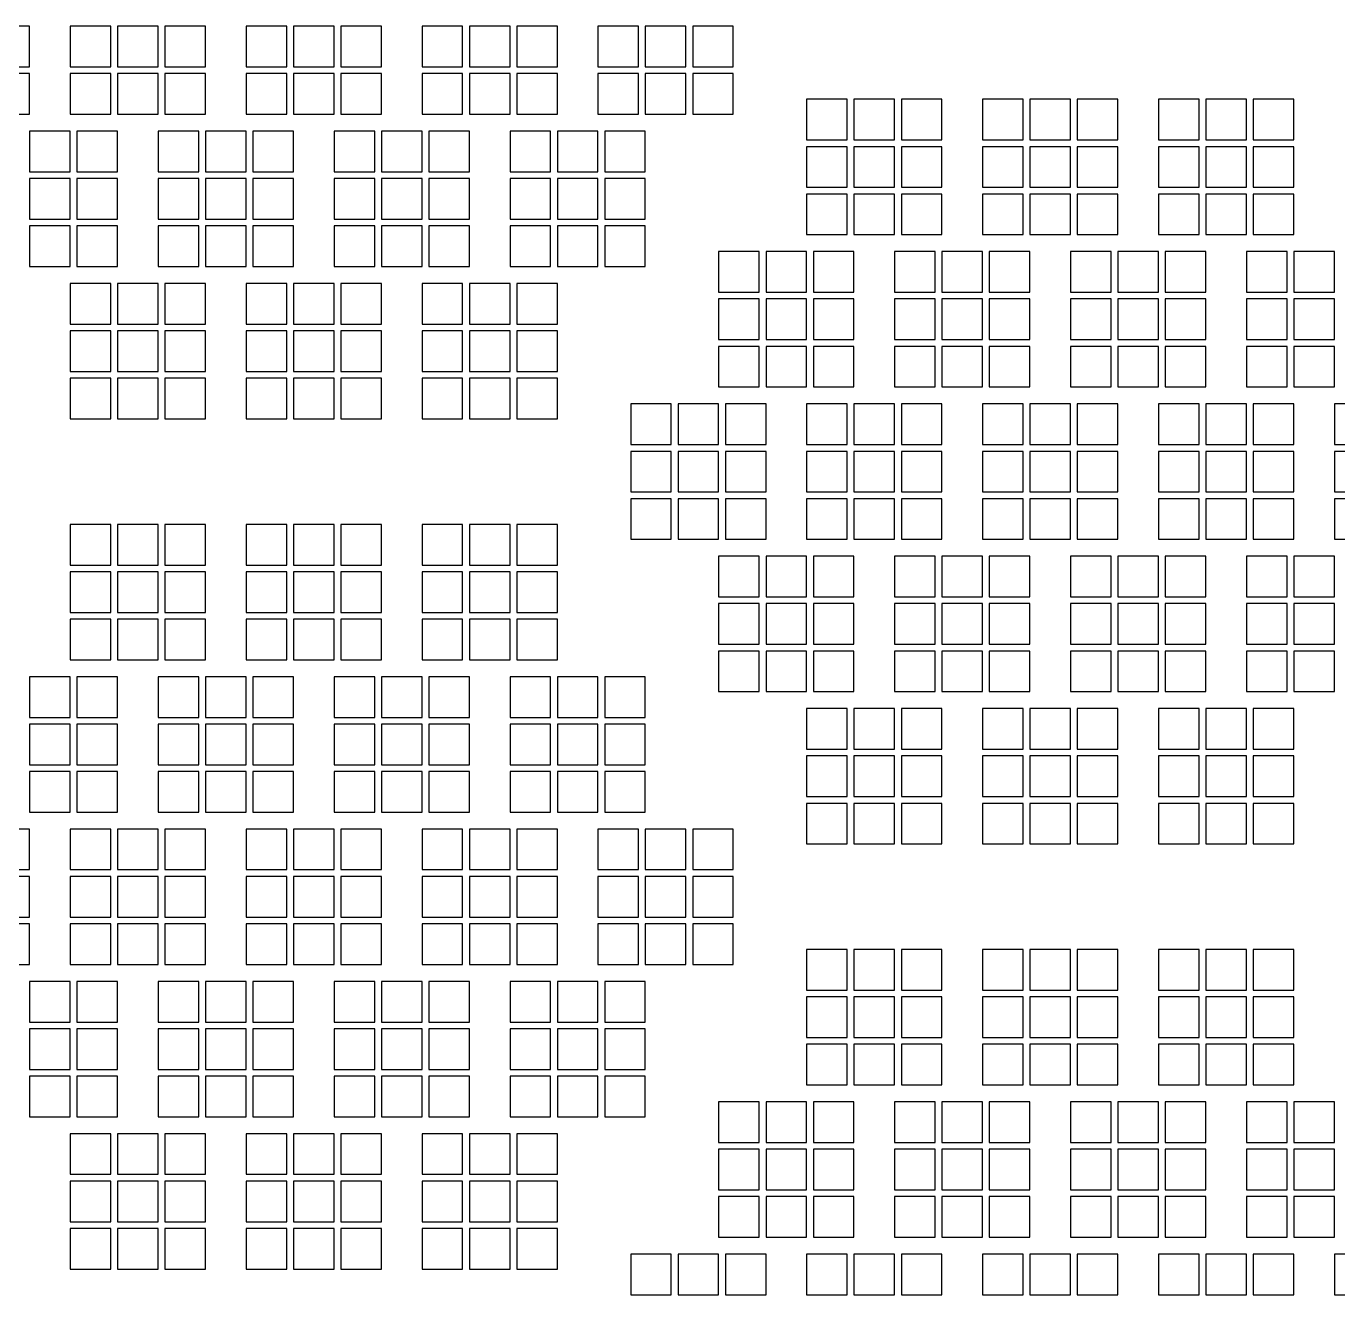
# Model space of a CAD drawing. Extents: x -49 to 54, y -38 to 38.
# Drawn here: x 0.6 to 10.29, y -20.22 to -10.85 of the extents above; entities that cross this region are included whole.
import ezdxf

# ---------------------------------------------------------------- set-up
doc = ezdxf.new("R2010")
doc.units = 0
doc.layers.add('BACK_LAYER', color=5, linetype='CONTINUOUS')

msp = doc.modelspace()

# ---------------------------------------------------------------- linework, layer by layer
at = {"layer": 'BACK_LAYER'}
for points in [[(0.3209, -11.1465), (0.6209, -11.1465), (0.6209, -10.8465), (0.3209, -10.8465)], [(0.9209, -11.1465), (1.2209, -11.1465), (1.2209, -10.8465), (0.9209, -10.8465)], [(1.2709, -11.1465), (1.5709, -11.1465), (1.5709, -10.8465), (1.2709, -10.8465)], [(1.6209, -11.1465), (1.9209, -11.1465), (1.9209, -10.8465), (1.6209, -10.8465)], [(2.2209, -11.1465), (2.5209, -11.1465), (2.5209, -10.8465), (2.2209, -10.8465)], [(2.5709, -11.1465), (2.8709, -11.1465), (2.8709, -10.8465), (2.5709, -10.8465)], [(2.9209, -11.1465), (3.2209, -11.1465), (3.2209, -10.8465), (2.9209, -10.8465)], [(3.5209, -11.1465), (3.8209, -11.1465), (3.8209, -10.8465), (3.5209, -10.8465)], [(3.8709, -11.1465), (4.1709, -11.1465), (4.1709, -10.8465), (3.8709, -10.8465)], [(4.2209, -11.1465), (4.5209, -11.1465), (4.5209, -10.8465), (4.2209, -10.8465)], [(4.8209, -11.1465), (5.1209, -11.1465), (5.1209, -10.8465), (4.8209, -10.8465)], [(5.1709, -11.1465), (5.4709, -11.1465), (5.4709, -10.8465), (5.1709, -10.8465)], [(5.5209, -11.1465), (5.8209, -11.1465), (5.8209, -10.8465), (5.5209, -10.8465)], [(0.3209, -11.4965), (0.6209, -11.4965), (0.6209, -11.1965), (0.3209, -11.1965)], [(0.9209, -11.4965), (1.2209, -11.4965), (1.2209, -11.1965), (0.9209, -11.1965)], [(1.2709, -11.4965), (1.5709, -11.4965), (1.5709, -11.1965), (1.2709, -11.1965)], [(1.6209, -11.4965), (1.9209, -11.4965), (1.9209, -11.1965), (1.6209, -11.1965)], [(2.2209, -11.4965), (2.5209, -11.4965), (2.5209, -11.1965), (2.2209, -11.1965)], [(2.5709, -11.4965), (2.8709, -11.4965), (2.8709, -11.1965), (2.5709, -11.1965)], [(2.9209, -11.4965), (3.2209, -11.4965), (3.2209, -11.1965), (2.9209, -11.1965)], [(3.5209, -11.4965), (3.8209, -11.4965), (3.8209, -11.1965), (3.5209, -11.1965)], [(3.8709, -11.4965), (4.1709, -11.4965), (4.1709, -11.1965), (3.8709, -11.1965)], [(4.2209, -11.4965), (4.5209, -11.4965), (4.5209, -11.1965), (4.2209, -11.1965)], [(4.8209, -11.4965), (5.1209, -11.4965), (5.1209, -11.1965), (4.8209, -11.1965)], [(5.1709, -11.4965), (5.4709, -11.4965), (5.4709, -11.1965), (5.1709, -11.1965)], [(5.5209, -11.4965), (5.8209, -11.4965), (5.8209, -11.1965), (5.5209, -11.1965)], [(6.3628, -11.6867), (6.6628, -11.6867), (6.6628, -11.3867), (6.3628, -11.3867)], [(6.7128, -11.6867), (7.0128, -11.6867), (7.0128, -11.3867), (6.7128, -11.3867)], [(7.0628, -11.6867), (7.3628, -11.6867), (7.3628, -11.3867), (7.0628, -11.3867)], [(7.6628, -11.6867), (7.9628, -11.6867), (7.9628, -11.3867), (7.6628, -11.3867)], [(8.0128, -11.6867), (8.3128, -11.6867), (8.3128, -11.3867), (8.0128, -11.3867)], [(8.3628, -11.6867), (8.6628, -11.6867), (8.6628, -11.3867), (8.3628, -11.3867)], [(8.9628, -11.6867), (9.2628, -11.6867), (9.2628, -11.3867), (8.9628, -11.3867)], [(9.3128, -11.6867), (9.6128, -11.6867), (9.6128, -11.3867), (9.3128, -11.3867)], [(9.6628, -11.6867), (9.9628, -11.6867), (9.9628, -11.3867), (9.6628, -11.3867)], [(0.6209, -11.9223), (0.9209, -11.9223), (0.9209, -11.6223), (0.6209, -11.6223)], [(0.9709, -11.9223), (1.2709, -11.9223), (1.2709, -11.6223), (0.9709, -11.6223)], [(1.5709, -11.9223), (1.8709, -11.9223), (1.8709, -11.6223), (1.5709, -11.6223)], [(1.9209, -11.9223), (2.2209, -11.9223), (2.2209, -11.6223), (1.9209, -11.6223)], [(2.2709, -11.9223), (2.5709, -11.9223), (2.5709, -11.6223), (2.2709, -11.6223)], [(2.8709, -11.9223), (3.1709, -11.9223), (3.1709, -11.6223), (2.8709, -11.6223)], [(3.2209, -11.9223), (3.5209, -11.9223), (3.5209, -11.6223), (3.2209, -11.6223)], [(3.5709, -11.9223), (3.8709, -11.9223), (3.8709, -11.6223), (3.5709, -11.6223)], [(4.1709, -11.9223), (4.4709, -11.9223), (4.4709, -11.6223), (4.1709, -11.6223)], [(4.5209, -11.9223), (4.8209, -11.9223), (4.8209, -11.6223), (4.5209, -11.6223)], [(4.8709, -11.9223), (5.1709, -11.9223), (5.1709, -11.6223), (4.8709, -11.6223)], [(6.3628, -12.0367), (6.6628, -12.0367), (6.6628, -11.7367), (6.3628, -11.7367)], [(6.7128, -12.0367), (7.0128, -12.0367), (7.0128, -11.7367), (6.7128, -11.7367)], [(7.0628, -12.0367), (7.3628, -12.0367), (7.3628, -11.7367), (7.0628, -11.7367)], [(7.6628, -12.0367), (7.9628, -12.0367), (7.9628, -11.7367), (7.6628, -11.7367)], [(8.0128, -12.0367), (8.3128, -12.0367), (8.3128, -11.7367), (8.0128, -11.7367)], [(8.3628, -12.0367), (8.6628, -12.0367), (8.6628, -11.7367), (8.3628, -11.7367)], [(8.9628, -12.0367), (9.2628, -12.0367), (9.2628, -11.7367), (8.9628, -11.7367)], [(9.3128, -12.0367), (9.6128, -12.0367), (9.6128, -11.7367), (9.3128, -11.7367)], [(9.6628, -12.0367), (9.9628, -12.0367), (9.9628, -11.7367), (9.6628, -11.7367)], [(0.6209, -12.2723), (0.9209, -12.2723), (0.9209, -11.9723), (0.6209, -11.9723)], [(0.9709, -12.2723), (1.2709, -12.2723), (1.2709, -11.9723), (0.9709, -11.9723)], [(1.5709, -12.2723), (1.8709, -12.2723), (1.8709, -11.9723), (1.5709, -11.9723)], [(1.9209, -12.2723), (2.2209, -12.2723), (2.2209, -11.9723), (1.9209, -11.9723)], [(2.2709, -12.2723), (2.5709, -12.2723), (2.5709, -11.9723), (2.2709, -11.9723)], [(2.8709, -12.2723), (3.1709, -12.2723), (3.1709, -11.9723), (2.8709, -11.9723)], [(3.2209, -12.2723), (3.5209, -12.2723), (3.5209, -11.9723), (3.2209, -11.9723)], [(3.5709, -12.2723), (3.8709, -12.2723), (3.8709, -11.9723), (3.5709, -11.9723)], [(4.1709, -12.2723), (4.4709, -12.2723), (4.4709, -11.9723), (4.1709, -11.9723)], [(4.5209, -12.2723), (4.8209, -12.2723), (4.8209, -11.9723), (4.5209, -11.9723)], [(4.8709, -12.2723), (5.1709, -12.2723), (5.1709, -11.9723), (4.8709, -11.9723)], [(6.3628, -12.3867), (6.6628, -12.3867), (6.6628, -12.0867), (6.3628, -12.0867)], [(6.7128, -12.3867), (7.0128, -12.3867), (7.0128, -12.0867), (6.7128, -12.0867)], [(7.0628, -12.3867), (7.3628, -12.3867), (7.3628, -12.0867), (7.0628, -12.0867)], [(7.6628, -12.3867), (7.9628, -12.3867), (7.9628, -12.0867), (7.6628, -12.0867)], [(8.0128, -12.3867), (8.3128, -12.3867), (8.3128, -12.0867), (8.0128, -12.0867)], [(8.3628, -12.3867), (8.6628, -12.3867), (8.6628, -12.0867), (8.3628, -12.0867)], [(8.9628, -12.3867), (9.2628, -12.3867), (9.2628, -12.0867), (8.9628, -12.0867)], [(9.3128, -12.3867), (9.6128, -12.3867), (9.6128, -12.0867), (9.3128, -12.0867)], [(9.6628, -12.3867), (9.9628, -12.3867), (9.9628, -12.0867), (9.6628, -12.0867)], [(0.6209, -12.6223), (0.9209, -12.6223), (0.9209, -12.3223), (0.6209, -12.3223)], [(0.9709, -12.6223), (1.2709, -12.6223), (1.2709, -12.3223), (0.9709, -12.3223)], [(1.5709, -12.6223), (1.8709, -12.6223), (1.8709, -12.3223), (1.5709, -12.3223)], [(1.9209, -12.6223), (2.2209, -12.6223), (2.2209, -12.3223), (1.9209, -12.3223)], [(2.2709, -12.6223), (2.5709, -12.6223), (2.5709, -12.3223), (2.2709, -12.3223)], [(2.8709, -12.6223), (3.1709, -12.6223), (3.1709, -12.3223), (2.8709, -12.3223)], [(3.2209, -12.6223), (3.5209, -12.6223), (3.5209, -12.3223), (3.2209, -12.3223)], [(3.5709, -12.6223), (3.8709, -12.6223), (3.8709, -12.3223), (3.5709, -12.3223)], [(4.1709, -12.6223), (4.4709, -12.6223), (4.4709, -12.3223), (4.1709, -12.3223)], [(4.5209, -12.6223), (4.8209, -12.6223), (4.8209, -12.3223), (4.5209, -12.3223)], [(4.8709, -12.6223), (5.1709, -12.6223), (5.1709, -12.3223), (4.8709, -12.3223)], [(5.7128, -12.8125), (6.0128, -12.8125), (6.0128, -12.5125), (5.7128, -12.5125)], [(6.0628, -12.8125), (6.3628, -12.8125), (6.3628, -12.5125), (6.0628, -12.5125)], [(6.4128, -12.8125), (6.7128, -12.8125), (6.7128, -12.5125), (6.4128, -12.5125)], [(7.0128, -12.8125), (7.3128, -12.8125), (7.3128, -12.5125), (7.0128, -12.5125)], [(7.3628, -12.8125), (7.6628, -12.8125), (7.6628, -12.5125), (7.3628, -12.5125)], [(7.7128, -12.8125), (8.0128, -12.8125), (8.0128, -12.5125), (7.7128, -12.5125)], [(8.3128, -12.8125), (8.6128, -12.8125), (8.6128, -12.5125), (8.3128, -12.5125)], [(8.6628, -12.8125), (8.9628, -12.8125), (8.9628, -12.5125), (8.6628, -12.5125)], [(9.0128, -12.8125), (9.3128, -12.8125), (9.3128, -12.5125), (9.0128, -12.5125)], [(9.6128, -12.8125), (9.9128, -12.8125), (9.9128, -12.5125), (9.6128, -12.5125)], [(9.9628, -12.8125), (10.2628, -12.8125), (10.2628, -12.5125), (9.9628, -12.5125)], [(0.9209, -13.0482), (1.2209, -13.0482), (1.2209, -12.7482), (0.9209, -12.7482)], [(1.2709, -13.0482), (1.5709, -13.0482), (1.5709, -12.7482), (1.2709, -12.7482)], [(1.6209, -13.0482), (1.9209, -13.0482), (1.9209, -12.7482), (1.6209, -12.7482)], [(2.2209, -13.0482), (2.5209, -13.0482), (2.5209, -12.7482), (2.2209, -12.7482)], [(2.5709, -13.0482), (2.8709, -13.0482), (2.8709, -12.7482), (2.5709, -12.7482)], [(2.9209, -13.0482), (3.2209, -13.0482), (3.2209, -12.7482), (2.9209, -12.7482)], [(3.5209, -13.0482), (3.8209, -13.0482), (3.8209, -12.7482), (3.5209, -12.7482)], [(3.8709, -13.0482), (4.1709, -13.0482), (4.1709, -12.7482), (3.8709, -12.7482)], [(4.2209, -13.0482), (4.5209, -13.0482), (4.5209, -12.7482), (4.2209, -12.7482)], [(5.7128, -13.1625), (6.0128, -13.1625), (6.0128, -12.8625), (5.7128, -12.8625)], [(6.0628, -13.1625), (6.3628, -13.1625), (6.3628, -12.8625), (6.0628, -12.8625)], [(6.4128, -13.1625), (6.7128, -13.1625), (6.7128, -12.8625), (6.4128, -12.8625)], [(7.0128, -13.1625), (7.3128, -13.1625), (7.3128, -12.8625), (7.0128, -12.8625)], [(7.3628, -13.1625), (7.6628, -13.1625), (7.6628, -12.8625), (7.3628, -12.8625)], [(7.7128, -13.1625), (8.0128, -13.1625), (8.0128, -12.8625), (7.7128, -12.8625)], [(8.3128, -13.1625), (8.6128, -13.1625), (8.6128, -12.8625), (8.3128, -12.8625)], [(8.6628, -13.1625), (8.9628, -13.1625), (8.9628, -12.8625), (8.6628, -12.8625)], [(9.0128, -13.1625), (9.3128, -13.1625), (9.3128, -12.8625), (9.0128, -12.8625)], [(9.6128, -13.1625), (9.9128, -13.1625), (9.9128, -12.8625), (9.6128, -12.8625)], [(9.9628, -13.1625), (10.2628, -13.1625), (10.2628, -12.8625), (9.9628, -12.8625)], [(0.9209, -13.3982), (1.2209, -13.3982), (1.2209, -13.0982), (0.9209, -13.0982)], [(1.2709, -13.3982), (1.5709, -13.3982), (1.5709, -13.0982), (1.2709, -13.0982)], [(1.6209, -13.3982), (1.9209, -13.3982), (1.9209, -13.0982), (1.6209, -13.0982)], [(2.2209, -13.3982), (2.5209, -13.3982), (2.5209, -13.0982), (2.2209, -13.0982)], [(2.5709, -13.3982), (2.8709, -13.3982), (2.8709, -13.0982), (2.5709, -13.0982)], [(2.9209, -13.3982), (3.2209, -13.3982), (3.2209, -13.0982), (2.9209, -13.0982)], [(3.5209, -13.3982), (3.8209, -13.3982), (3.8209, -13.0982), (3.5209, -13.0982)], [(3.8709, -13.3982), (4.1709, -13.3982), (4.1709, -13.0982), (3.8709, -13.0982)], [(4.2209, -13.3982), (4.5209, -13.3982), (4.5209, -13.0982), (4.2209, -13.0982)], [(5.7128, -13.5125), (6.0128, -13.5125), (6.0128, -13.2125), (5.7128, -13.2125)], [(6.0628, -13.5125), (6.3628, -13.5125), (6.3628, -13.2125), (6.0628, -13.2125)], [(6.4128, -13.5125), (6.7128, -13.5125), (6.7128, -13.2125), (6.4128, -13.2125)], [(7.0128, -13.5125), (7.3128, -13.5125), (7.3128, -13.2125), (7.0128, -13.2125)], [(7.3628, -13.5125), (7.6628, -13.5125), (7.6628, -13.2125), (7.3628, -13.2125)], [(7.7128, -13.5125), (8.0128, -13.5125), (8.0128, -13.2125), (7.7128, -13.2125)], [(8.3128, -13.5125), (8.6128, -13.5125), (8.6128, -13.2125), (8.3128, -13.2125)], [(8.6628, -13.5125), (8.9628, -13.5125), (8.9628, -13.2125), (8.6628, -13.2125)], [(9.0128, -13.5125), (9.3128, -13.5125), (9.3128, -13.2125), (9.0128, -13.2125)], [(9.6128, -13.5125), (9.9128, -13.5125), (9.9128, -13.2125), (9.6128, -13.2125)], [(9.9628, -13.5125), (10.2628, -13.5125), (10.2628, -13.2125), (9.9628, -13.2125)], [(0.9209, -13.7482), (1.2209, -13.7482), (1.2209, -13.4482), (0.9209, -13.4482)], [(1.2709, -13.7482), (1.5709, -13.7482), (1.5709, -13.4482), (1.2709, -13.4482)], [(1.6209, -13.7482), (1.9209, -13.7482), (1.9209, -13.4482), (1.6209, -13.4482)], [(2.2209, -13.7482), (2.5209, -13.7482), (2.5209, -13.4482), (2.2209, -13.4482)], [(2.5709, -13.7482), (2.8709, -13.7482), (2.8709, -13.4482), (2.5709, -13.4482)], [(2.9209, -13.7482), (3.2209, -13.7482), (3.2209, -13.4482), (2.9209, -13.4482)], [(3.5209, -13.7482), (3.8209, -13.7482), (3.8209, -13.4482), (3.5209, -13.4482)], [(3.8709, -13.7482), (4.1709, -13.7482), (4.1709, -13.4482), (3.8709, -13.4482)], [(4.2209, -13.7482), (4.5209, -13.7482), (4.5209, -13.4482), (4.2209, -13.4482)], [(5.0628, -13.9384), (5.3628, -13.9384), (5.3628, -13.6384), (5.0628, -13.6384)], [(5.4128, -13.9384), (5.7128, -13.9384), (5.7128, -13.6384), (5.4128, -13.6384)], [(5.7628, -13.9384), (6.0628, -13.9384), (6.0628, -13.6384), (5.7628, -13.6384)], [(6.3628, -13.9384), (6.6628, -13.9384), (6.6628, -13.6384), (6.3628, -13.6384)], [(6.7128, -13.9384), (7.0128, -13.9384), (7.0128, -13.6384), (6.7128, -13.6384)], [(7.0628, -13.9384), (7.3628, -13.9384), (7.3628, -13.6384), (7.0628, -13.6384)], [(7.6628, -13.9384), (7.9628, -13.9384), (7.9628, -13.6384), (7.6628, -13.6384)], [(8.0128, -13.9384), (8.3128, -13.9384), (8.3128, -13.6384), (8.0128, -13.6384)], [(8.3628, -13.9384), (8.6628, -13.9384), (8.6628, -13.6384), (8.3628, -13.6384)], [(8.9628, -13.9384), (9.2628, -13.9384), (9.2628, -13.6384), (8.9628, -13.6384)], [(9.3128, -13.9384), (9.6128, -13.9384), (9.6128, -13.6384), (9.3128, -13.6384)], [(9.6628, -13.9384), (9.9628, -13.9384), (9.9628, -13.6384), (9.6628, -13.6384)], [(10.2628, -13.9384), (10.5628, -13.9384), (10.5628, -13.6384), (10.2628, -13.6384)], [(5.0628, -14.2884), (5.3628, -14.2884), (5.3628, -13.9884), (5.0628, -13.9884)], [(5.4128, -14.2884), (5.7128, -14.2884), (5.7128, -13.9884), (5.4128, -13.9884)], [(5.7628, -14.2884), (6.0628, -14.2884), (6.0628, -13.9884), (5.7628, -13.9884)], [(6.3628, -14.2884), (6.6628, -14.2884), (6.6628, -13.9884), (6.3628, -13.9884)], [(6.7128, -14.2884), (7.0128, -14.2884), (7.0128, -13.9884), (6.7128, -13.9884)], [(7.0628, -14.2884), (7.3628, -14.2884), (7.3628, -13.9884), (7.0628, -13.9884)], [(7.6628, -14.2884), (7.9628, -14.2884), (7.9628, -13.9884), (7.6628, -13.9884)], [(8.0128, -14.2884), (8.3128, -14.2884), (8.3128, -13.9884), (8.0128, -13.9884)], [(8.3628, -14.2884), (8.6628, -14.2884), (8.6628, -13.9884), (8.3628, -13.9884)], [(8.9628, -14.2884), (9.2628, -14.2884), (9.2628, -13.9884), (8.9628, -13.9884)], [(9.3128, -14.2884), (9.6128, -14.2884), (9.6128, -13.9884), (9.3128, -13.9884)], [(9.6628, -14.2884), (9.9628, -14.2884), (9.9628, -13.9884), (9.6628, -13.9884)], [(10.2628, -14.2884), (10.5628, -14.2884), (10.5628, -13.9884), (10.2628, -13.9884)], [(5.0628, -14.6384), (5.3628, -14.6384), (5.3628, -14.3384), (5.0628, -14.3384)], [(5.4128, -14.6384), (5.7128, -14.6384), (5.7128, -14.3384), (5.4128, -14.3384)], [(5.7628, -14.6384), (6.0628, -14.6384), (6.0628, -14.3384), (5.7628, -14.3384)], [(6.3628, -14.6384), (6.6628, -14.6384), (6.6628, -14.3384), (6.3628, -14.3384)], [(6.7128, -14.6384), (7.0128, -14.6384), (7.0128, -14.3384), (6.7128, -14.3384)], [(7.0628, -14.6384), (7.3628, -14.6384), (7.3628, -14.3384), (7.0628, -14.3384)], [(7.6628, -14.6384), (7.9628, -14.6384), (7.9628, -14.3384), (7.6628, -14.3384)], [(8.0128, -14.6384), (8.3128, -14.6384), (8.3128, -14.3384), (8.0128, -14.3384)], [(8.3628, -14.6384), (8.6628, -14.6384), (8.6628, -14.3384), (8.3628, -14.3384)], [(8.9628, -14.6384), (9.2628, -14.6384), (9.2628, -14.3384), (8.9628, -14.3384)], [(9.3128, -14.6384), (9.6128, -14.6384), (9.6128, -14.3384), (9.3128, -14.3384)], [(9.6628, -14.6384), (9.9628, -14.6384), (9.9628, -14.3384), (9.6628, -14.3384)], [(10.2628, -14.6384), (10.5628, -14.6384), (10.5628, -14.3384), (10.2628, -14.3384)], [(0.9209, -14.8286), (1.2209, -14.8286), (1.2209, -14.5286), (0.9209, -14.5286)], [(1.2709, -14.8286), (1.5709, -14.8286), (1.5709, -14.5286), (1.2709, -14.5286)], [(1.6209, -14.8286), (1.9209, -14.8286), (1.9209, -14.5286), (1.6209, -14.5286)], [(2.2209, -14.8286), (2.5209, -14.8286), (2.5209, -14.5286), (2.2209, -14.5286)], [(2.5709, -14.8286), (2.8709, -14.8286), (2.8709, -14.5286), (2.5709, -14.5286)], [(2.9209, -14.8286), (3.2209, -14.8286), (3.2209, -14.5286), (2.9209, -14.5286)], [(3.5209, -14.8286), (3.8209, -14.8286), (3.8209, -14.5286), (3.5209, -14.5286)], [(3.8709, -14.8286), (4.1709, -14.8286), (4.1709, -14.5286), (3.8709, -14.5286)], [(4.2209, -14.8286), (4.5209, -14.8286), (4.5209, -14.5286), (4.2209, -14.5286)], [(5.7128, -15.0642), (6.0128, -15.0642), (6.0128, -14.7642), (5.7128, -14.7642)], [(6.0628, -15.0642), (6.3628, -15.0642), (6.3628, -14.7642), (6.0628, -14.7642)], [(6.4128, -15.0642), (6.7128, -15.0642), (6.7128, -14.7642), (6.4128, -14.7642)], [(7.0128, -15.0642), (7.3128, -15.0642), (7.3128, -14.7642), (7.0128, -14.7642)], [(7.3628, -15.0642), (7.6628, -15.0642), (7.6628, -14.7642), (7.3628, -14.7642)], [(7.7128, -15.0642), (8.0128, -15.0642), (8.0128, -14.7642), (7.7128, -14.7642)], [(8.3128, -15.0642), (8.6128, -15.0642), (8.6128, -14.7642), (8.3128, -14.7642)], [(8.6628, -15.0642), (8.9628, -15.0642), (8.9628, -14.7642), (8.6628, -14.7642)], [(9.0128, -15.0642), (9.3128, -15.0642), (9.3128, -14.7642), (9.0128, -14.7642)], [(9.6128, -15.0642), (9.9128, -15.0642), (9.9128, -14.7642), (9.6128, -14.7642)], [(9.9628, -15.0642), (10.2628, -15.0642), (10.2628, -14.7642), (9.9628, -14.7642)], [(0.9209, -15.1786), (1.2209, -15.1786), (1.2209, -14.8786), (0.9209, -14.8786)], [(1.2709, -15.1786), (1.5709, -15.1786), (1.5709, -14.8786), (1.2709, -14.8786)], [(1.6209, -15.1786), (1.9209, -15.1786), (1.9209, -14.8786), (1.6209, -14.8786)], [(2.2209, -15.1786), (2.5209, -15.1786), (2.5209, -14.8786), (2.2209, -14.8786)], [(2.5709, -15.1786), (2.8709, -15.1786), (2.8709, -14.8786), (2.5709, -14.8786)], [(2.9209, -15.1786), (3.2209, -15.1786), (3.2209, -14.8786), (2.9209, -14.8786)], [(3.5209, -15.1786), (3.8209, -15.1786), (3.8209, -14.8786), (3.5209, -14.8786)], [(3.8709, -15.1786), (4.1709, -15.1786), (4.1709, -14.8786), (3.8709, -14.8786)], [(4.2209, -15.1786), (4.5209, -15.1786), (4.5209, -14.8786), (4.2209, -14.8786)], [(5.7128, -15.4142), (6.0128, -15.4142), (6.0128, -15.1142), (5.7128, -15.1142)], [(6.0628, -15.4142), (6.3628, -15.4142), (6.3628, -15.1142), (6.0628, -15.1142)], [(6.4128, -15.4142), (6.7128, -15.4142), (6.7128, -15.1142), (6.4128, -15.1142)], [(7.0128, -15.4142), (7.3128, -15.4142), (7.3128, -15.1142), (7.0128, -15.1142)], [(7.3628, -15.4142), (7.6628, -15.4142), (7.6628, -15.1142), (7.3628, -15.1142)], [(7.7128, -15.4142), (8.0128, -15.4142), (8.0128, -15.1142), (7.7128, -15.1142)], [(8.3128, -15.4142), (8.6128, -15.4142), (8.6128, -15.1142), (8.3128, -15.1142)], [(8.6628, -15.4142), (8.9628, -15.4142), (8.9628, -15.1142), (8.6628, -15.1142)], [(9.0128, -15.4142), (9.3128, -15.4142), (9.3128, -15.1142), (9.0128, -15.1142)], [(9.6128, -15.4142), (9.9128, -15.4142), (9.9128, -15.1142), (9.6128, -15.1142)], [(9.9628, -15.4142), (10.2628, -15.4142), (10.2628, -15.1142), (9.9628, -15.1142)], [(0.9209, -15.5286), (1.2209, -15.5286), (1.2209, -15.2286), (0.9209, -15.2286)], [(1.2709, -15.5286), (1.5709, -15.5286), (1.5709, -15.2286), (1.2709, -15.2286)], [(1.6209, -15.5286), (1.9209, -15.5286), (1.9209, -15.2286), (1.6209, -15.2286)], [(2.2209, -15.5286), (2.5209, -15.5286), (2.5209, -15.2286), (2.2209, -15.2286)], [(2.5709, -15.5286), (2.8709, -15.5286), (2.8709, -15.2286), (2.5709, -15.2286)], [(2.9209, -15.5286), (3.2209, -15.5286), (3.2209, -15.2286), (2.9209, -15.2286)], [(3.5209, -15.5286), (3.8209, -15.5286), (3.8209, -15.2286), (3.5209, -15.2286)], [(3.8709, -15.5286), (4.1709, -15.5286), (4.1709, -15.2286), (3.8709, -15.2286)], [(4.2209, -15.5286), (4.5209, -15.5286), (4.5209, -15.2286), (4.2209, -15.2286)], [(5.7128, -15.7642), (6.0128, -15.7642), (6.0128, -15.4642), (5.7128, -15.4642)], [(6.0628, -15.7642), (6.3628, -15.7642), (6.3628, -15.4642), (6.0628, -15.4642)], [(6.4128, -15.7642), (6.7128, -15.7642), (6.7128, -15.4642), (6.4128, -15.4642)], [(7.0128, -15.7642), (7.3128, -15.7642), (7.3128, -15.4642), (7.0128, -15.4642)], [(7.3628, -15.7642), (7.6628, -15.7642), (7.6628, -15.4642), (7.3628, -15.4642)], [(7.7128, -15.7642), (8.0128, -15.7642), (8.0128, -15.4642), (7.7128, -15.4642)], [(8.3128, -15.7642), (8.6128, -15.7642), (8.6128, -15.4642), (8.3128, -15.4642)], [(8.6628, -15.7642), (8.9628, -15.7642), (8.9628, -15.4642), (8.6628, -15.4642)], [(9.0128, -15.7642), (9.3128, -15.7642), (9.3128, -15.4642), (9.0128, -15.4642)], [(9.6128, -15.7642), (9.9128, -15.7642), (9.9128, -15.4642), (9.6128, -15.4642)], [(9.9628, -15.7642), (10.2628, -15.7642), (10.2628, -15.4642), (9.9628, -15.4642)], [(0.6209, -15.9544), (0.9209, -15.9544), (0.9209, -15.6544), (0.6209, -15.6544)], [(0.9709, -15.9544), (1.2709, -15.9544), (1.2709, -15.6544), (0.9709, -15.6544)], [(1.5709, -15.9544), (1.8709, -15.9544), (1.8709, -15.6544), (1.5709, -15.6544)], [(1.9209, -15.9544), (2.2209, -15.9544), (2.2209, -15.6544), (1.9209, -15.6544)], [(2.2709, -15.9544), (2.5709, -15.9544), (2.5709, -15.6544), (2.2709, -15.6544)], [(2.8709, -15.9544), (3.1709, -15.9544), (3.1709, -15.6544), (2.8709, -15.6544)], [(3.2209, -15.9544), (3.5209, -15.9544), (3.5209, -15.6544), (3.2209, -15.6544)], [(3.5709, -15.9544), (3.8709, -15.9544), (3.8709, -15.6544), (3.5709, -15.6544)], [(4.1709, -15.9544), (4.4709, -15.9544), (4.4709, -15.6544), (4.1709, -15.6544)], [(4.5209, -15.9544), (4.8209, -15.9544), (4.8209, -15.6544), (4.5209, -15.6544)], [(4.8709, -15.9544), (5.1709, -15.9544), (5.1709, -15.6544), (4.8709, -15.6544)], [(6.3628, -16.19), (6.6628, -16.19), (6.6628, -15.89), (6.3628, -15.89)], [(6.7128, -16.19), (7.0128, -16.19), (7.0128, -15.89), (6.7128, -15.89)], [(7.0628, -16.19), (7.3628, -16.19), (7.3628, -15.89), (7.0628, -15.89)], [(7.6628, -16.19), (7.9628, -16.19), (7.9628, -15.89), (7.6628, -15.89)], [(8.0128, -16.19), (8.3128, -16.19), (8.3128, -15.89), (8.0128, -15.89)], [(8.3628, -16.19), (8.6628, -16.19), (8.6628, -15.89), (8.3628, -15.89)], [(8.9628, -16.19), (9.2628, -16.19), (9.2628, -15.89), (8.9628, -15.89)], [(9.3128, -16.19), (9.6128, -16.19), (9.6128, -15.89), (9.3128, -15.89)], [(9.6628, -16.19), (9.9628, -16.19), (9.9628, -15.89), (9.6628, -15.89)], [(0.6209, -16.3044), (0.9209, -16.3044), (0.9209, -16.0044), (0.6209, -16.0044)], [(0.9709, -16.3044), (1.2709, -16.3044), (1.2709, -16.0044), (0.9709, -16.0044)], [(1.5709, -16.3044), (1.8709, -16.3044), (1.8709, -16.0044), (1.5709, -16.0044)], [(1.9209, -16.3044), (2.2209, -16.3044), (2.2209, -16.0044), (1.9209, -16.0044)], [(2.2709, -16.3044), (2.5709, -16.3044), (2.5709, -16.0044), (2.2709, -16.0044)], [(2.8709, -16.3044), (3.1709, -16.3044), (3.1709, -16.0044), (2.8709, -16.0044)], [(3.2209, -16.3044), (3.5209, -16.3044), (3.5209, -16.0044), (3.2209, -16.0044)], [(3.5709, -16.3044), (3.8709, -16.3044), (3.8709, -16.0044), (3.5709, -16.0044)], [(4.1709, -16.3044), (4.4709, -16.3044), (4.4709, -16.0044), (4.1709, -16.0044)], [(4.5209, -16.3044), (4.8209, -16.3044), (4.8209, -16.0044), (4.5209, -16.0044)], [(4.8709, -16.3044), (5.1709, -16.3044), (5.1709, -16.0044), (4.8709, -16.0044)], [(6.3628, -16.54), (6.6628, -16.54), (6.6628, -16.24), (6.3628, -16.24)], [(6.7128, -16.54), (7.0128, -16.54), (7.0128, -16.24), (6.7128, -16.24)], [(7.0628, -16.54), (7.3628, -16.54), (7.3628, -16.24), (7.0628, -16.24)], [(7.6628, -16.54), (7.9628, -16.54), (7.9628, -16.24), (7.6628, -16.24)], [(8.0128, -16.54), (8.3128, -16.54), (8.3128, -16.24), (8.0128, -16.24)], [(8.3628, -16.54), (8.6628, -16.54), (8.6628, -16.24), (8.3628, -16.24)], [(8.9628, -16.54), (9.2628, -16.54), (9.2628, -16.24), (8.9628, -16.24)], [(9.3128, -16.54), (9.6128, -16.54), (9.6128, -16.24), (9.3128, -16.24)], [(9.6628, -16.54), (9.9628, -16.54), (9.9628, -16.24), (9.6628, -16.24)], [(0.6209, -16.6544), (0.9209, -16.6544), (0.9209, -16.3544), (0.6209, -16.3544)], [(0.9709, -16.6544), (1.2709, -16.6544), (1.2709, -16.3544), (0.9709, -16.3544)], [(1.5709, -16.6544), (1.8709, -16.6544), (1.8709, -16.3544), (1.5709, -16.3544)], [(1.9209, -16.6544), (2.2209, -16.6544), (2.2209, -16.3544), (1.9209, -16.3544)], [(2.2709, -16.6544), (2.5709, -16.6544), (2.5709, -16.3544), (2.2709, -16.3544)], [(2.8709, -16.6544), (3.1709, -16.6544), (3.1709, -16.3544), (2.8709, -16.3544)], [(3.2209, -16.6544), (3.5209, -16.6544), (3.5209, -16.3544), (3.2209, -16.3544)], [(3.5709, -16.6544), (3.8709, -16.6544), (3.8709, -16.3544), (3.5709, -16.3544)], [(4.1709, -16.6544), (4.4709, -16.6544), (4.4709, -16.3544), (4.1709, -16.3544)], [(4.5209, -16.6544), (4.8209, -16.6544), (4.8209, -16.3544), (4.5209, -16.3544)], [(4.8709, -16.6544), (5.1709, -16.6544), (5.1709, -16.3544), (4.8709, -16.3544)], [(6.3628, -16.89), (6.6628, -16.89), (6.6628, -16.59), (6.3628, -16.59)], [(6.7128, -16.89), (7.0128, -16.89), (7.0128, -16.59), (6.7128, -16.59)], [(7.0628, -16.89), (7.3628, -16.89), (7.3628, -16.59), (7.0628, -16.59)], [(7.6628, -16.89), (7.9628, -16.89), (7.9628, -16.59), (7.6628, -16.59)], [(8.0128, -16.89), (8.3128, -16.89), (8.3128, -16.59), (8.0128, -16.59)], [(8.3628, -16.89), (8.6628, -16.89), (8.6628, -16.59), (8.3628, -16.59)], [(8.9628, -16.89), (9.2628, -16.89), (9.2628, -16.59), (8.9628, -16.59)], [(9.3128, -16.89), (9.6128, -16.89), (9.6128, -16.59), (9.3128, -16.59)], [(9.6628, -16.89), (9.9628, -16.89), (9.9628, -16.59), (9.6628, -16.59)], [(0.3209, -17.0802), (0.6209, -17.0802), (0.6209, -16.7802), (0.3209, -16.7802)], [(0.9209, -17.0802), (1.2209, -17.0802), (1.2209, -16.7802), (0.9209, -16.7802)], [(1.2709, -17.0802), (1.5709, -17.0802), (1.5709, -16.7802), (1.2709, -16.7802)], [(1.6209, -17.0802), (1.9209, -17.0802), (1.9209, -16.7802), (1.6209, -16.7802)], [(2.2209, -17.0802), (2.5209, -17.0802), (2.5209, -16.7802), (2.2209, -16.7802)], [(2.5709, -17.0802), (2.8709, -17.0802), (2.8709, -16.7802), (2.5709, -16.7802)], [(2.9209, -17.0802), (3.2209, -17.0802), (3.2209, -16.7802), (2.9209, -16.7802)], [(3.5209, -17.0802), (3.8209, -17.0802), (3.8209, -16.7802), (3.5209, -16.7802)], [(3.8709, -17.0802), (4.1709, -17.0802), (4.1709, -16.7802), (3.8709, -16.7802)], [(4.2209, -17.0802), (4.5209, -17.0802), (4.5209, -16.7802), (4.2209, -16.7802)], [(4.8209, -17.0802), (5.1209, -17.0802), (5.1209, -16.7802), (4.8209, -16.7802)], [(5.1709, -17.0802), (5.4709, -17.0802), (5.4709, -16.7802), (5.1709, -16.7802)], [(5.5209, -17.0802), (5.8209, -17.0802), (5.8209, -16.7802), (5.5209, -16.7802)], [(0.3209, -17.4302), (0.6209, -17.4302), (0.6209, -17.1302), (0.3209, -17.1302)], [(0.9209, -17.4302), (1.2209, -17.4302), (1.2209, -17.1302), (0.9209, -17.1302)], [(1.2709, -17.4302), (1.5709, -17.4302), (1.5709, -17.1302), (1.2709, -17.1302)], [(1.6209, -17.4302), (1.9209, -17.4302), (1.9209, -17.1302), (1.6209, -17.1302)], [(2.2209, -17.4302), (2.5209, -17.4302), (2.5209, -17.1302), (2.2209, -17.1302)], [(2.5709, -17.4302), (2.8709, -17.4302), (2.8709, -17.1302), (2.5709, -17.1302)], [(2.9209, -17.4302), (3.2209, -17.4302), (3.2209, -17.1302), (2.9209, -17.1302)], [(3.5209, -17.4302), (3.8209, -17.4302), (3.8209, -17.1302), (3.5209, -17.1302)], [(3.8709, -17.4302), (4.1709, -17.4302), (4.1709, -17.1302), (3.8709, -17.1302)], [(4.2209, -17.4302), (4.5209, -17.4302), (4.5209, -17.1302), (4.2209, -17.1302)], [(4.8209, -17.4302), (5.1209, -17.4302), (5.1209, -17.1302), (4.8209, -17.1302)], [(5.1709, -17.4302), (5.4709, -17.4302), (5.4709, -17.1302), (5.1709, -17.1302)], [(5.5209, -17.4302), (5.8209, -17.4302), (5.8209, -17.1302), (5.5209, -17.1302)], [(0.3209, -17.7802), (0.6209, -17.7802), (0.6209, -17.4802), (0.3209, -17.4802)], [(0.9209, -17.7802), (1.2209, -17.7802), (1.2209, -17.4802), (0.9209, -17.4802)], [(1.2709, -17.7802), (1.5709, -17.7802), (1.5709, -17.4802), (1.2709, -17.4802)], [(1.6209, -17.7802), (1.9209, -17.7802), (1.9209, -17.4802), (1.6209, -17.4802)], [(2.2209, -17.7802), (2.5209, -17.7802), (2.5209, -17.4802), (2.2209, -17.4802)], [(2.5709, -17.7802), (2.8709, -17.7802), (2.8709, -17.4802), (2.5709, -17.4802)], [(2.9209, -17.7802), (3.2209, -17.7802), (3.2209, -17.4802), (2.9209, -17.4802)], [(3.5209, -17.7802), (3.8209, -17.7802), (3.8209, -17.4802), (3.5209, -17.4802)], [(3.8709, -17.7802), (4.1709, -17.7802), (4.1709, -17.4802), (3.8709, -17.4802)], [(4.2209, -17.7802), (4.5209, -17.7802), (4.5209, -17.4802), (4.2209, -17.4802)], [(4.8209, -17.7802), (5.1209, -17.7802), (5.1209, -17.4802), (4.8209, -17.4802)], [(5.1709, -17.7802), (5.4709, -17.7802), (5.4709, -17.4802), (5.1709, -17.4802)], [(5.5209, -17.7802), (5.8209, -17.7802), (5.8209, -17.4802), (5.5209, -17.4802)], [(6.3628, -17.9704), (6.6628, -17.9704), (6.6628, -17.6704), (6.3628, -17.6704)], [(6.7128, -17.9704), (7.0128, -17.9704), (7.0128, -17.6704), (6.7128, -17.6704)], [(7.0628, -17.9704), (7.3628, -17.9704), (7.3628, -17.6704), (7.0628, -17.6704)], [(7.6628, -17.9704), (7.9628, -17.9704), (7.9628, -17.6704), (7.6628, -17.6704)], [(8.0128, -17.9704), (8.3128, -17.9704), (8.3128, -17.6704), (8.0128, -17.6704)], [(8.3628, -17.9704), (8.6628, -17.9704), (8.6628, -17.6704), (8.3628, -17.6704)], [(8.9628, -17.9704), (9.2628, -17.9704), (9.2628, -17.6704), (8.9628, -17.6704)], [(9.3128, -17.9704), (9.6128, -17.9704), (9.6128, -17.6704), (9.3128, -17.6704)], [(9.6628, -17.9704), (9.9628, -17.9704), (9.9628, -17.6704), (9.6628, -17.6704)], [(0.6209, -18.2061), (0.9209, -18.2061), (0.9209, -17.9061), (0.6209, -17.9061)], [(0.9709, -18.2061), (1.2709, -18.2061), (1.2709, -17.9061), (0.9709, -17.9061)], [(1.5709, -18.2061), (1.8709, -18.2061), (1.8709, -17.9061), (1.5709, -17.9061)], [(1.9209, -18.2061), (2.2209, -18.2061), (2.2209, -17.9061), (1.9209, -17.9061)], [(2.2709, -18.2061), (2.5709, -18.2061), (2.5709, -17.9061), (2.2709, -17.9061)], [(2.8709, -18.2061), (3.1709, -18.2061), (3.1709, -17.9061), (2.8709, -17.9061)], [(3.2209, -18.2061), (3.5209, -18.2061), (3.5209, -17.9061), (3.2209, -17.9061)], [(3.5709, -18.2061), (3.8709, -18.2061), (3.8709, -17.9061), (3.5709, -17.9061)], [(4.1709, -18.2061), (4.4709, -18.2061), (4.4709, -17.9061), (4.1709, -17.9061)], [(4.5209, -18.2061), (4.8209, -18.2061), (4.8209, -17.9061), (4.5209, -17.9061)], [(4.8709, -18.2061), (5.1709, -18.2061), (5.1709, -17.9061), (4.8709, -17.9061)], [(6.3628, -18.3204), (6.6628, -18.3204), (6.6628, -18.0204), (6.3628, -18.0204)], [(6.7128, -18.3204), (7.0128, -18.3204), (7.0128, -18.0204), (6.7128, -18.0204)], [(7.0628, -18.3204), (7.3628, -18.3204), (7.3628, -18.0204), (7.0628, -18.0204)], [(7.6628, -18.3204), (7.9628, -18.3204), (7.9628, -18.0204), (7.6628, -18.0204)], [(8.0128, -18.3204), (8.3128, -18.3204), (8.3128, -18.0204), (8.0128, -18.0204)], [(8.3628, -18.3204), (8.6628, -18.3204), (8.6628, -18.0204), (8.3628, -18.0204)], [(8.9628, -18.3204), (9.2628, -18.3204), (9.2628, -18.0204), (8.9628, -18.0204)], [(9.3128, -18.3204), (9.6128, -18.3204), (9.6128, -18.0204), (9.3128, -18.0204)], [(9.6628, -18.3204), (9.9628, -18.3204), (9.9628, -18.0204), (9.6628, -18.0204)], [(0.6209, -18.5561), (0.9209, -18.5561), (0.9209, -18.2561), (0.6209, -18.2561)], [(0.9709, -18.5561), (1.2709, -18.5561), (1.2709, -18.2561), (0.9709, -18.2561)], [(1.5709, -18.5561), (1.8709, -18.5561), (1.8709, -18.2561), (1.5709, -18.2561)], [(1.9209, -18.5561), (2.2209, -18.5561), (2.2209, -18.2561), (1.9209, -18.2561)], [(2.2709, -18.5561), (2.5709, -18.5561), (2.5709, -18.2561), (2.2709, -18.2561)], [(2.8709, -18.5561), (3.1709, -18.5561), (3.1709, -18.2561), (2.8709, -18.2561)], [(3.2209, -18.5561), (3.5209, -18.5561), (3.5209, -18.2561), (3.2209, -18.2561)], [(3.5709, -18.5561), (3.8709, -18.5561), (3.8709, -18.2561), (3.5709, -18.2561)], [(4.1709, -18.5561), (4.4709, -18.5561), (4.4709, -18.2561), (4.1709, -18.2561)], [(4.5209, -18.5561), (4.8209, -18.5561), (4.8209, -18.2561), (4.5209, -18.2561)], [(4.8709, -18.5561), (5.1709, -18.5561), (5.1709, -18.2561), (4.8709, -18.2561)], [(6.3628, -18.6704), (6.6628, -18.6704), (6.6628, -18.3704), (6.3628, -18.3704)], [(6.7128, -18.6704), (7.0128, -18.6704), (7.0128, -18.3704), (6.7128, -18.3704)], [(7.0628, -18.6704), (7.3628, -18.6704), (7.3628, -18.3704), (7.0628, -18.3704)], [(7.6628, -18.6704), (7.9628, -18.6704), (7.9628, -18.3704), (7.6628, -18.3704)], [(8.0128, -18.6704), (8.3128, -18.6704), (8.3128, -18.3704), (8.0128, -18.3704)], [(8.3628, -18.6704), (8.6628, -18.6704), (8.6628, -18.3704), (8.3628, -18.3704)], [(8.9628, -18.6704), (9.2628, -18.6704), (9.2628, -18.3704), (8.9628, -18.3704)], [(9.3128, -18.6704), (9.6128, -18.6704), (9.6128, -18.3704), (9.3128, -18.3704)], [(9.6628, -18.6704), (9.9628, -18.6704), (9.9628, -18.3704), (9.6628, -18.3704)], [(0.6209, -18.9061), (0.9209, -18.9061), (0.9209, -18.6061), (0.6209, -18.6061)], [(0.9709, -18.9061), (1.2709, -18.9061), (1.2709, -18.6061), (0.9709, -18.6061)], [(1.5709, -18.9061), (1.8709, -18.9061), (1.8709, -18.6061), (1.5709, -18.6061)], [(1.9209, -18.9061), (2.2209, -18.9061), (2.2209, -18.6061), (1.9209, -18.6061)], [(2.2709, -18.9061), (2.5709, -18.9061), (2.5709, -18.6061), (2.2709, -18.6061)], [(2.8709, -18.9061), (3.1709, -18.9061), (3.1709, -18.6061), (2.8709, -18.6061)], [(3.2209, -18.9061), (3.5209, -18.9061), (3.5209, -18.6061), (3.2209, -18.6061)], [(3.5709, -18.9061), (3.8709, -18.9061), (3.8709, -18.6061), (3.5709, -18.6061)], [(4.1709, -18.9061), (4.4709, -18.9061), (4.4709, -18.6061), (4.1709, -18.6061)], [(4.5209, -18.9061), (4.8209, -18.9061), (4.8209, -18.6061), (4.5209, -18.6061)], [(4.8709, -18.9061), (5.1709, -18.9061), (5.1709, -18.6061), (4.8709, -18.6061)], [(5.7128, -19.0962), (6.0128, -19.0962), (6.0128, -18.7962), (5.7128, -18.7962)], [(6.0628, -19.0962), (6.3628, -19.0962), (6.3628, -18.7962), (6.0628, -18.7962)], [(6.4128, -19.0962), (6.7128, -19.0962), (6.7128, -18.7962), (6.4128, -18.7962)], [(7.0128, -19.0962), (7.3128, -19.0962), (7.3128, -18.7962), (7.0128, -18.7962)], [(7.3628, -19.0962), (7.6628, -19.0962), (7.6628, -18.7962), (7.3628, -18.7962)], [(7.7128, -19.0962), (8.0128, -19.0962), (8.0128, -18.7962), (7.7128, -18.7962)], [(8.3128, -19.0962), (8.6128, -19.0962), (8.6128, -18.7962), (8.3128, -18.7962)], [(8.6628, -19.0962), (8.9628, -19.0962), (8.9628, -18.7962), (8.6628, -18.7962)], [(9.0128, -19.0962), (9.3128, -19.0962), (9.3128, -18.7962), (9.0128, -18.7962)], [(9.6128, -19.0962), (9.9128, -19.0962), (9.9128, -18.7962), (9.6128, -18.7962)], [(9.9628, -19.0962), (10.2628, -19.0962), (10.2628, -18.7962), (9.9628, -18.7962)], [(0.9209, -19.3319), (1.2209, -19.3319), (1.2209, -19.0319), (0.9209, -19.0319)], [(1.2709, -19.3319), (1.5709, -19.3319), (1.5709, -19.0319), (1.2709, -19.0319)], [(1.6209, -19.3319), (1.9209, -19.3319), (1.9209, -19.0319), (1.6209, -19.0319)], [(2.2209, -19.3319), (2.5209, -19.3319), (2.5209, -19.0319), (2.2209, -19.0319)], [(2.5709, -19.3319), (2.8709, -19.3319), (2.8709, -19.0319), (2.5709, -19.0319)], [(2.9209, -19.3319), (3.2209, -19.3319), (3.2209, -19.0319), (2.9209, -19.0319)], [(3.5209, -19.3319), (3.8209, -19.3319), (3.8209, -19.0319), (3.5209, -19.0319)], [(3.8709, -19.3319), (4.1709, -19.3319), (4.1709, -19.0319), (3.8709, -19.0319)], [(4.2209, -19.3319), (4.5209, -19.3319), (4.5209, -19.0319), (4.2209, -19.0319)], [(5.7128, -19.4462), (6.0128, -19.4462), (6.0128, -19.1462), (5.7128, -19.1462)], [(6.0628, -19.4462), (6.3628, -19.4462), (6.3628, -19.1462), (6.0628, -19.1462)], [(6.4128, -19.4462), (6.7128, -19.4462), (6.7128, -19.1462), (6.4128, -19.1462)], [(7.0128, -19.4462), (7.3128, -19.4462), (7.3128, -19.1462), (7.0128, -19.1462)], [(7.3628, -19.4462), (7.6628, -19.4462), (7.6628, -19.1462), (7.3628, -19.1462)], [(7.7128, -19.4462), (8.0128, -19.4462), (8.0128, -19.1462), (7.7128, -19.1462)], [(8.3128, -19.4462), (8.6128, -19.4462), (8.6128, -19.1462), (8.3128, -19.1462)], [(8.6628, -19.4462), (8.9628, -19.4462), (8.9628, -19.1462), (8.6628, -19.1462)], [(9.0128, -19.4462), (9.3128, -19.4462), (9.3128, -19.1462), (9.0128, -19.1462)], [(9.6128, -19.4462), (9.9128, -19.4462), (9.9128, -19.1462), (9.6128, -19.1462)], [(9.9628, -19.4462), (10.2628, -19.4462), (10.2628, -19.1462), (9.9628, -19.1462)], [(0.9209, -19.6819), (1.2209, -19.6819), (1.2209, -19.3819), (0.9209, -19.3819)], [(1.2709, -19.6819), (1.5709, -19.6819), (1.5709, -19.3819), (1.2709, -19.3819)], [(1.6209, -19.6819), (1.9209, -19.6819), (1.9209, -19.3819), (1.6209, -19.3819)], [(2.2209, -19.6819), (2.5209, -19.6819), (2.5209, -19.3819), (2.2209, -19.3819)], [(2.5709, -19.6819), (2.8709, -19.6819), (2.8709, -19.3819), (2.5709, -19.3819)], [(2.9209, -19.6819), (3.2209, -19.6819), (3.2209, -19.3819), (2.9209, -19.3819)], [(3.5209, -19.6819), (3.8209, -19.6819), (3.8209, -19.3819), (3.5209, -19.3819)], [(3.8709, -19.6819), (4.1709, -19.6819), (4.1709, -19.3819), (3.8709, -19.3819)], [(4.2209, -19.6819), (4.5209, -19.6819), (4.5209, -19.3819), (4.2209, -19.3819)], [(5.7128, -19.7962), (6.0128, -19.7962), (6.0128, -19.4962), (5.7128, -19.4962)], [(6.0628, -19.7962), (6.3628, -19.7962), (6.3628, -19.4962), (6.0628, -19.4962)], [(6.4128, -19.7962), (6.7128, -19.7962), (6.7128, -19.4962), (6.4128, -19.4962)], [(7.0128, -19.7962), (7.3128, -19.7962), (7.3128, -19.4962), (7.0128, -19.4962)], [(7.3628, -19.7962), (7.6628, -19.7962), (7.6628, -19.4962), (7.3628, -19.4962)], [(7.7128, -19.7962), (8.0128, -19.7962), (8.0128, -19.4962), (7.7128, -19.4962)], [(8.3128, -19.7962), (8.6128, -19.7962), (8.6128, -19.4962), (8.3128, -19.4962)], [(8.6628, -19.7962), (8.9628, -19.7962), (8.9628, -19.4962), (8.6628, -19.4962)], [(9.0128, -19.7962), (9.3128, -19.7962), (9.3128, -19.4962), (9.0128, -19.4962)], [(9.6128, -19.7962), (9.9128, -19.7962), (9.9128, -19.4962), (9.6128, -19.4962)], [(9.9628, -19.7962), (10.2628, -19.7962), (10.2628, -19.4962), (9.9628, -19.4962)], [(0.9209, -20.0319), (1.2209, -20.0319), (1.2209, -19.7319), (0.9209, -19.7319)], [(1.2709, -20.0319), (1.5709, -20.0319), (1.5709, -19.7319), (1.2709, -19.7319)], [(1.6209, -20.0319), (1.9209, -20.0319), (1.9209, -19.7319), (1.6209, -19.7319)], [(2.2209, -20.0319), (2.5209, -20.0319), (2.5209, -19.7319), (2.2209, -19.7319)], [(2.5709, -20.0319), (2.8709, -20.0319), (2.8709, -19.7319), (2.5709, -19.7319)], [(2.9209, -20.0319), (3.2209, -20.0319), (3.2209, -19.7319), (2.9209, -19.7319)], [(3.5209, -20.0319), (3.8209, -20.0319), (3.8209, -19.7319), (3.5209, -19.7319)], [(3.8709, -20.0319), (4.1709, -20.0319), (4.1709, -19.7319), (3.8709, -19.7319)], [(4.2209, -20.0319), (4.5209, -20.0319), (4.5209, -19.7319), (4.2209, -19.7319)], [(5.0628, -20.2221), (5.3628, -20.2221), (5.3628, -19.9221), (5.0628, -19.9221)], [(5.4128, -20.2221), (5.7128, -20.2221), (5.7128, -19.9221), (5.4128, -19.9221)], [(5.7628, -20.2221), (6.0628, -20.2221), (6.0628, -19.9221), (5.7628, -19.9221)], [(6.3628, -20.2221), (6.6628, -20.2221), (6.6628, -19.9221), (6.3628, -19.9221)], [(6.7128, -20.2221), (7.0128, -20.2221), (7.0128, -19.9221), (6.7128, -19.9221)], [(7.0628, -20.2221), (7.3628, -20.2221), (7.3628, -19.9221), (7.0628, -19.9221)], [(7.6628, -20.2221), (7.9628, -20.2221), (7.9628, -19.9221), (7.6628, -19.9221)], [(8.0128, -20.2221), (8.3128, -20.2221), (8.3128, -19.9221), (8.0128, -19.9221)], [(8.3628, -20.2221), (8.6628, -20.2221), (8.6628, -19.9221), (8.3628, -19.9221)], [(8.9628, -20.2221), (9.2628, -20.2221), (9.2628, -19.9221), (8.9628, -19.9221)], [(9.3128, -20.2221), (9.6128, -20.2221), (9.6128, -19.9221), (9.3128, -19.9221)], [(9.6628, -20.2221), (9.9628, -20.2221), (9.9628, -19.9221), (9.6628, -19.9221)], [(10.2628, -20.2221), (10.5628, -20.2221), (10.5628, -19.9221), (10.2628, -19.9221)]]:
    msp.add_lwpolyline(points, close=True, dxfattribs=at)

doc.saveas('drawing.dxf')
